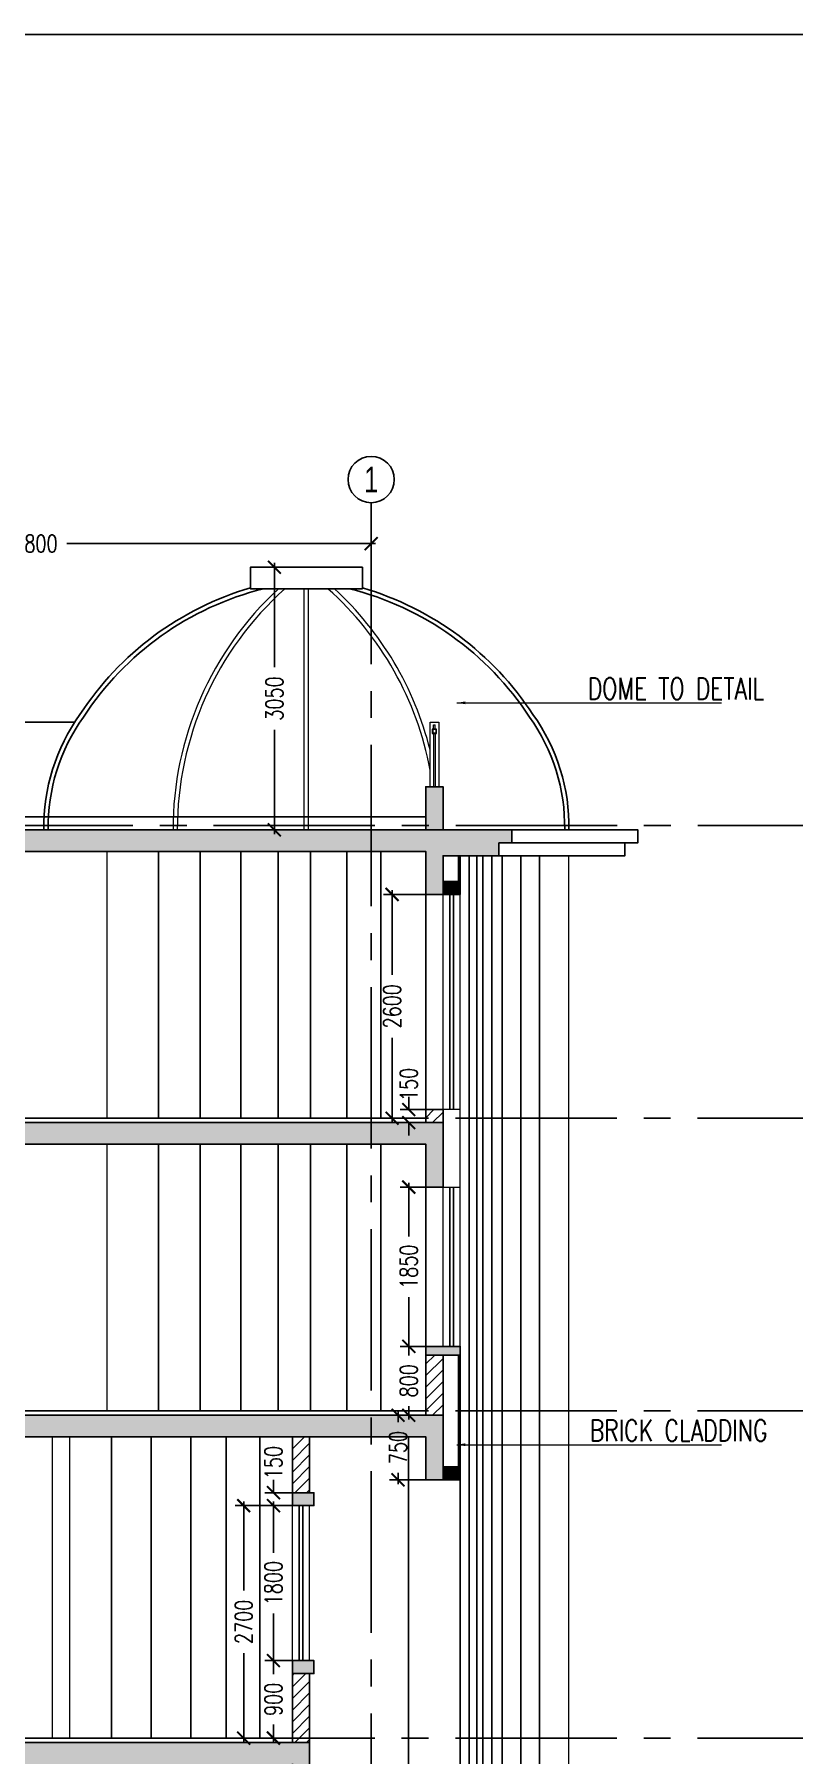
# Model space of a CAD drawing. Extents: x -3644356 to -3532817, y -18707075 to -18638610.
# Drawn here: x -3594839 to -3586019, y -18658591 to -18638610 of the extents above; entities that cross this region are included whole.
import ezdxf
from ezdxf.enums import TextEntityAlignment as Align

# ---------------------------------------------------------------- set-up
doc = ezdxf.new("R2010")
doc.units = 0
doc.header["$LTSCALE"] = 0.5
doc.header["$PDMODE"] = 3
doc.linetypes.add('CENTER2', pattern=[1.125, 0.75, -0.125, 0.125, -0.125])
doc.linetypes.add('CONTINULUS', pattern=[0])
for name, color, linetype, lineweight in [('A- GLAZING', 5, 'Continuous', 9), ('A- LIGHT LINE', 8, 'Continuous', 9), ('A-ELE 03', 3, 'Continuous', 9), ('A-ELE 04', 6, 'Continuous', 9), ('A-PARAPET WALL', 4, 'Continuous', 25), ('A-RAILING', 3, 'Continuous', 9), ('A-WALL HATCH', 8, 'Continuous', 9)]:
    doc.layers.add(name, color=color, linetype=linetype, lineweight=lineweight)
for name, color, linetype in [('A-BEAM AND SLAB', 7, 'Continuous'), ('A-BEAM HATCH', 252, 'Continuous'), ('A-BRICK HATCH', 252, 'Continuous'), ('A-DIMS', 1, 'Continuous'), ('A-ELE 02', 4, 'Continuous'), ('A-GRIDTXT', 1, 'Continuous'), ('A-PODIUM LYT ARCH', 85, 'Continuous'), ('A-SLABS', 1, 'Continuous'), ('A-TXTROOM', 3, 'Continuous'), ('A-WALL', 2, 'Continuous'), ('S-GRID', 252, 'CENTER2')]:
    doc.layers.add(name, color=color, linetype=linetype)
doc.styles.add('ARIAL-GRID', font='arial.ttf', dxfattribs={"width": 0.7, "height": 15})
doc.styles.add('DIM 100', font='romans.shx', dxfattribs={"width": 0.8})
doc.styles.add('ROMANS', font='romans.shx', dxfattribs={"width": 0.75})
doc.dimstyles.new('1_100 MJR', dxfattribs={"dimscale": 100, "dimtxt": 1.75, "dimasz": 1, "dimexe": 1, "dimexo": 0, "dimgap": 0.09, "dimtad": 0, "dimdsep": 46, "dimtxsty": 'DIM 100', "dimblk": 'ARCHTICK', "dimcen": 0.09, "dimdle": 1, "dimclrd": 8, "dimclre": 8, "dimclrt": 256, "dimazin": 0, "dimtfac": 1, "dimtofl": 0, "dimtmove": 1, "dimatfit": 3, "dimfxl": 0, "dimtolj": 1, "dimtzin": 0, "dimlwd": -1, "dimlwe": -1, "dimarcsym": 0})
doc.dimstyles.new('DIMM-100', dxfattribs={"dimscale": 100, "dimtxt": 2, "dimasz": 1.5, "dimexe": 1, "dimexo": 0, "dimgap": 1, "dimtad": 0, "dimdec": 0, "dimzin": 0, "dimdsep": 46, "dimtxsty": 'ROMANS', "dimblk": 'ARCHTICK', "dimcen": 1.5, "dimdle": 0.5, "dimclrd": 8, "dimclre": 8, "dimclrt": 4, "dimazin": 0, "dimtfac": 1, "dimtdec": 0, "dimtix": 1, "dimtofl": 0, "dimtmove": 2, "dimatfit": 3, "dimldrblk": 'DOT', "dimfxl": 0, "dimtolj": 1, "dimtzin": 0, "dimarcsym": 0})

# ---------------------------------------------------------------- blocks, each defined once
blk = doc.blocks.new('_ArchTick')
at = {"color": 0, "linetype": 'ByBlock', "const_width": 0.15}
blk.add_lwpolyline([(-0.5, -0.5), (0.5, 0.5)], dxfattribs=at)
blk = doc.blocks.new('*D44')
at = {"layer": 'Defpoints', "color": 8, "lineweight": -2, "transparency": 16777216}
for p, q in [((-3591679, -18644799), (-3592151, -18644799)), ((-3591654, -18647849), (-3592151, -18647849))]:
    blk.add_line(p, q, dxfattribs=at)
at = {"layer": 'Defpoints', "color": 8, "linetype": 'CONTINULUS', "lineweight": -2, "transparency": 16777216}
for p, q in [((-3592051, -18644749), (-3592051, -18645960)), ((-3592051, -18647899), (-3592051, -18646689))]:
    blk.add_line(p, q, dxfattribs=at)
at = {"layer": 'Defpoints', "color": 0, "transparency": 16777216}
for p in [(-3591679, -18644799), (-3592051, -18647849), (-3591654, -18647849)]:
    blk.add_point(p, dxfattribs=at)
at = {"layer": 'Defpoints', "color": 8, "lineweight": -2, "transparency": 16777216, "xscale": 150, "yscale": 150, "zscale": 150}
for p, rotation in [((-3592051, -18644799), 90), ((-3592051, -18647849), 270)]:
    blk.add_blockref('_ArchTick', p, dxfattribs=dict(at, rotation=rotation))
at = {"layer": 'Defpoints', "color": 4, "transparency": 16777216, "insert": (-3592051, -18646324), "char_height": 200, "attachment_point": 5, "rotation": 90, "style": 'ROMANS'}
blk.add_mtext('\\A1;3050', dxfattribs=at)
blk = doc.blocks.new('_Dot')
at = {"color": 0, "linetype": 'ByBlock', "lineweight": -2}
blk.add_line((-0.5, 0), (-1, 0), dxfattribs=at)
at = {"color": 0, "linetype": 'ByBlock', "const_width": 0.5}
blk.add_lwpolyline([(-0.25, 0, 1), (0.25, 0, 1)], format="xyb", close=True, dxfattribs=at)
blk = doc.blocks.new('*D63')
at = {"layer": 'A-DIMS', "color": 8, "lineweight": -2, "transparency": 16777216}
for p, q in [((-3590292, -18654649), (-3590714, -18654649)), ((-3590614, -18654599), (-3590614, -18654731)), ((-3590292, -18655399), (-3590714, -18655399)), ((-3590614, -18655449), (-3590614, -18655317))]:
    blk.add_line(p, q, dxfattribs=at)
at = {"layer": 'Defpoints', "color": 0, "transparency": 16777216}
for p in [(-3590292, -18654649), (-3590614, -18655399), (-3590292, -18655399)]:
    blk.add_point(p, dxfattribs=at)
at = {"layer": 'A-DIMS', "color": 8, "lineweight": -2, "transparency": 16777216, "xscale": 150, "yscale": 150, "zscale": 150}
for p, rotation in [((-3590614, -18654649), 90), ((-3590614, -18655399), 270)]:
    blk.add_blockref('_ArchTick', p, dxfattribs=dict(at, rotation=rotation))
at = {"layer": 'A-DIMS', "color": 4, "transparency": 16777216, "insert": (-3590614, -18655024), "char_height": 200, "attachment_point": 5, "rotation": 90, "style": 'ROMANS'}
blk.add_mtext('\\A1;750', dxfattribs=at)
blk = doc.blocks.new('*D64')
at = {"layer": 'A-DIMS', "color": 8, "lineweight": -2, "transparency": 16777216}
for p, q in [((-3592062, -18657449), (-3592062, -18657656)), ((-3591842, -18657499), (-3592162, -18657499)), ((-3592062, -18658449), (-3592062, -18658242)), ((-3591842, -18658399), (-3592162, -18658399))]:
    blk.add_line(p, q, dxfattribs=at)
at = {"layer": 'Defpoints', "color": 0, "transparency": 16777216}
for p in [(-3592062, -18657499), (-3591842, -18657499), (-3591842, -18658399)]:
    blk.add_point(p, dxfattribs=at)
at = {"layer": 'A-DIMS', "color": 8, "lineweight": -2, "transparency": 16777216, "xscale": 150, "yscale": 150, "zscale": 150}
for p, rotation in [((-3592062, -18657499), 90), ((-3592062, -18658399), 270)]:
    blk.add_blockref('_ArchTick', p, dxfattribs=dict(at, rotation=rotation))
at = {"layer": 'A-DIMS', "color": 4, "transparency": 16777216, "insert": (-3592062, -18657949), "char_height": 200, "attachment_point": 5, "rotation": 90, "style": 'ROMANS'}
blk.add_mtext('\\A1;900', dxfattribs=at)
blk = doc.blocks.new('*D65')
at = {"layer": 'A-DIMS', "color": 8, "lineweight": -2, "transparency": 16777216}
for p, q in [((-3592062, -18655649), (-3592062, -18656246)), ((-3591842, -18655699), (-3592162, -18655699)), ((-3592062, -18657549), (-3592062, -18656953)), ((-3591842, -18657499), (-3592162, -18657499))]:
    blk.add_line(p, q, dxfattribs=at)
at = {"layer": 'Defpoints', "color": 0, "transparency": 16777216}
for p in [(-3592062, -18655699), (-3591842, -18655699), (-3591842, -18657499)]:
    blk.add_point(p, dxfattribs=at)
at = {"layer": 'A-DIMS', "color": 8, "lineweight": -2, "transparency": 16777216, "xscale": 150, "yscale": 150, "zscale": 150}
for p, rotation in [((-3592062, -18655699), 90), ((-3592062, -18657499), 270)]:
    blk.add_blockref('_ArchTick', p, dxfattribs=dict(at, rotation=rotation))
at = {"layer": 'A-DIMS', "color": 4, "transparency": 16777216, "insert": (-3592062, -18656599), "char_height": 200, "attachment_point": 5, "rotation": 90, "style": 'ROMANS'}
blk.add_mtext('\\A1;1800', dxfattribs=at)
blk = doc.blocks.new('*D66')
at = {"layer": 'A-DIMS', "color": 8, "lineweight": -2, "transparency": 16777216}
for p, q in [((-3592062, -18655549), (-3592062, -18655399)), ((-3591842, -18655549), (-3592162, -18655549)), ((-3591842, -18655699), (-3592162, -18655699)), ((-3592062, -18655699), (-3592062, -18655849))]:
    blk.add_line(p, q, dxfattribs=at)
at = {"layer": 'Defpoints', "color": 0, "transparency": 16777216}
for p in [(-3591842, -18655549), (-3592062, -18655699), (-3591842, -18655699)]:
    blk.add_point(p, dxfattribs=at)
at = {"layer": 'A-DIMS', "color": 8, "lineweight": -2, "transparency": 16777216, "xscale": 150, "yscale": 150, "zscale": 150}
for p, rotation in [((-3592062, -18655549), 270), ((-3592062, -18655699), 90)]:
    blk.add_blockref('_ArchTick', p, dxfattribs=dict(at, rotation=rotation))
at = {"layer": 'A-DIMS', "color": 4, "transparency": 16777216, "insert": (-3592062, -18655199), "char_height": 200, "attachment_point": 5, "rotation": 90, "style": 'ROMANS'}
blk.add_mtext('\\A1;150', dxfattribs=at)
blk = doc.blocks.new('*D67')
at = {"layer": 'A-DIMS', "color": 8, "lineweight": -2, "transparency": 16777216}
for p, q in [((-3592408, -18655649), (-3592408, -18656685)), ((-3591842, -18655699), (-3592508, -18655699)), ((-3592408, -18658449), (-3592408, -18657414)), ((-3591842, -18658399), (-3592508, -18658399))]:
    blk.add_line(p, q, dxfattribs=at)
at = {"layer": 'Defpoints', "color": 0, "transparency": 16777216}
for p in [(-3591842, -18655699), (-3592408, -18658399), (-3591842, -18658399)]:
    blk.add_point(p, dxfattribs=at)
at = {"layer": 'A-DIMS', "color": 8, "lineweight": -2, "transparency": 16777216, "xscale": 150, "yscale": 150, "zscale": 150}
for p, rotation in [((-3592408, -18655699), 90), ((-3592408, -18658399), 270)]:
    blk.add_blockref('_ArchTick', p, dxfattribs=dict(at, rotation=rotation))
at = {"layer": 'A-DIMS', "color": 4, "transparency": 16777216, "insert": (-3592408, -18657049), "char_height": 200, "attachment_point": 5, "rotation": 90, "style": 'ROMANS'}
blk.add_mtext('\\A1;2700', dxfattribs=at)
blk = doc.blocks.new('*D71')
at = {"layer": 'A-DIMS', "color": 8, "lineweight": -2, "transparency": 16777216}
for p, q in [((-3590292, -18653849), (-3590590, -18653849)), ((-3590490, -18653799), (-3590490, -18653956)), ((-3590292, -18654649), (-3590590, -18654649)), ((-3590490, -18654699), (-3590490, -18654542))]:
    blk.add_line(p, q, dxfattribs=at)
at = {"layer": 'Defpoints', "color": 0, "transparency": 16777216}
for p in [(-3590490, -18653849), (-3590292, -18653849), (-3590292, -18654649)]:
    blk.add_point(p, dxfattribs=at)
at = {"layer": 'A-DIMS', "color": 8, "lineweight": -2, "transparency": 16777216, "xscale": 150, "yscale": 150, "zscale": 150}
for p, rotation in [((-3590490, -18653849), 90), ((-3590490, -18654649), 270)]:
    blk.add_blockref('_ArchTick', p, dxfattribs=dict(at, rotation=rotation))
at = {"layer": 'A-DIMS', "color": 4, "transparency": 16777216, "insert": (-3590490, -18654249), "char_height": 200, "attachment_point": 5, "rotation": 90, "style": 'ROMANS'}
blk.add_mtext('\\A1;800', dxfattribs=at)
blk = doc.blocks.new('*D72')
at = {"layer": 'A-DIMS', "color": 8, "lineweight": -2, "transparency": 16777216}
for p, q in [((-3590292, -18651999), (-3590590, -18651999)), ((-3590490, -18651949), (-3590490, -18652571)), ((-3590490, -18653899), (-3590490, -18653278)), ((-3590292, -18653849), (-3590590, -18653849))]:
    blk.add_line(p, q, dxfattribs=at)
at = {"layer": 'Defpoints', "color": 0, "transparency": 16777216}
for p in [(-3590490, -18651999), (-3590292, -18651999), (-3590292, -18653849)]:
    blk.add_point(p, dxfattribs=at)
at = {"layer": 'A-DIMS', "color": 8, "lineweight": -2, "transparency": 16777216, "xscale": 150, "yscale": 150, "zscale": 150}
for p, rotation in [((-3590490, -18651999), 90), ((-3590490, -18653849), 270)]:
    blk.add_blockref('_ArchTick', p, dxfattribs=dict(at, rotation=rotation))
at = {"layer": 'A-DIMS', "color": 4, "transparency": 16777216, "insert": (-3590490, -18652924), "char_height": 200, "attachment_point": 5, "rotation": 90, "style": 'ROMANS'}
blk.add_mtext('\\A1;1850', dxfattribs=at)
blk = doc.blocks.new('*D73')
at = {"layer": 'A-DIMS', "color": 8, "lineweight": -2, "transparency": 16777216}
for p, q in [((-3590490, -18651099), (-3590490, -18650949)), ((-3590292, -18651099), (-3590590, -18651099)), ((-3590292, -18651249), (-3590590, -18651249)), ((-3590490, -18651249), (-3590490, -18651399))]:
    blk.add_line(p, q, dxfattribs=at)
at = {"layer": 'Defpoints', "color": 0, "transparency": 16777216}
for p in [(-3590490, -18651099), (-3590292, -18651099), (-3590292, -18651249)]:
    blk.add_point(p, dxfattribs=at)
at = {"layer": 'A-DIMS', "color": 8, "lineweight": -2, "transparency": 16777216, "xscale": 150, "yscale": 150, "zscale": 150}
for p, rotation in [((-3590490, -18651099), 270), ((-3590490, -18651249), 90)]:
    blk.add_blockref('_ArchTick', p, dxfattribs=dict(at, rotation=rotation))
at = {"layer": 'A-DIMS', "color": 4, "transparency": 16777216, "insert": (-3590490, -18650806), "char_height": 200, "attachment_point": 5, "rotation": 90, "style": 'ROMANS'}
blk.add_mtext('\\A1;150', dxfattribs=at)
blk = doc.blocks.new('*D74')
at = {"layer": 'A-DIMS', "color": 8, "lineweight": -2, "transparency": 16777216}
for p, q in [((-3590292, -18648599), (-3590784, -18648599)), ((-3590684, -18648549), (-3590684, -18649535)), ((-3590684, -18651249), (-3590684, -18650264)), ((-3590292, -18651199), (-3590784, -18651199))]:
    blk.add_line(p, q, dxfattribs=at)
at = {"layer": 'Defpoints', "color": 0, "transparency": 16777216}
for p in [(-3590684, -18648599), (-3590292, -18648599), (-3590292, -18651199)]:
    blk.add_point(p, dxfattribs=at)
at = {"layer": 'A-DIMS', "color": 8, "lineweight": -2, "transparency": 16777216, "xscale": 150, "yscale": 150, "zscale": 150}
for p, rotation in [((-3590684, -18648599), 90), ((-3590684, -18651199), 270)]:
    blk.add_blockref('_ArchTick', p, dxfattribs=dict(at, rotation=rotation))
at = {"layer": 'A-DIMS', "color": 4, "transparency": 16777216, "insert": (-3590684, -18649899), "char_height": 200, "attachment_point": 5, "rotation": 90, "style": 'ROMANS'}
blk.add_mtext('\\A1;2600', dxfattribs=at)
blk = doc.blocks.new('GRNO')
at = {"layer": 'A-GRIDTXT', "color": 8}
blk.add_circle((0, 0), 450, dxfattribs=at)
at = {"layer": 'A-GRIDTXT', "style": 'ARIAL-GRID', "width": 0.7}
blk.add_attdef('01', text='', height=350, dxfattribs=at).set_placement((0, 0), align=Align.MIDDLE_CENTER)
blk = doc.blocks.new('*D132')
at = {"layer": 'A-BEAM AND SLAB', "color": 8, "lineweight": -2, "transparency": 16777216}
for p, q in [((-3598727, -18644337), (-3598727, -18644624)), ((-3590927, -18644337), (-3590927, -18644624))]:
    blk.add_line(p, q, dxfattribs=at)
at = {"layer": 'A-BEAM AND SLAB', "color": 8, "linetype": 'CONTINULUS', "lineweight": -2, "transparency": 16777216}
for p, q in [((-3598777, -18644524), (-3595191, -18644524)), ((-3590877, -18644524), (-3594463, -18644524))]:
    blk.add_line(p, q, dxfattribs=at)
at = {"layer": 'Defpoints', "color": 0, "transparency": 16777216}
for p in [(-3598727, -18644337), (-3590927, -18644337), (-3590927, -18644524)]:
    blk.add_point(p, dxfattribs=at)
at = {"layer": 'A-BEAM AND SLAB', "color": 8, "lineweight": -2, "transparency": 16777216, "xscale": 150, "yscale": 150, "zscale": 150, "rotation": 180}
blk.add_blockref('_ArchTick', (-3598727, -18644524), dxfattribs=at)
at = {"layer": 'A-BEAM AND SLAB', "color": 8, "lineweight": -2, "transparency": 16777216, "xscale": 150, "yscale": 150, "zscale": 150}
blk.add_blockref('_ArchTick', (-3590927, -18644524), dxfattribs=at)
at = {"layer": 'A-BEAM AND SLAB', "color": 4, "transparency": 16777216, "insert": (-3594827, -18644524), "char_height": 200, "attachment_point": 5, "style": 'ROMANS'}
blk.add_mtext('\\A1;7800', dxfattribs=at)

msp = doc.modelspace()

# ---------------------------------------------------------------- hatches: boundary and pattern name
at = {"layer": 'A-BEAM HATCH'}
h = msp.add_hatch(color=256, dxfattribs=at)
h.dxf.hatch_style = 1
h.paths.add_polyline_path([(-3590091.8, -18647349.2), (-3590291.8, -18647349.2), (-3590291.8, -18647849.2), (-3590091.8, -18647849.2)])
h = msp.add_hatch(color=256, dxfattribs=at)
h.dxf.hatch_style = 1
h.paths.add_polyline_path([(-3614627.1, -18647849.2), (-3619627.1, -18647849.2), (-3626127.1, -18647849.2), (-3626127.1, -18647999.2), (-3625327.1, -18647999.2), (-3625327.1, -18648599.2), (-3625127.1, -18648599.2), (-3625127.1, -18648099.2), (-3615027.1, -18648099.2), (-3615027.1, -18648599.2), (-3614827.1, -18648599.2), (-3614827.1, -18648099.2), (-3614627.1, -18648099.2)])
h.paths.add_polyline_path([(-3590091.8, -18647849.2), (-3591841.8, -18647849.2), (-3607127.1, -18647849.2), (-3607127.1, -18648099.2), (-3606927.1, -18648099.2), (-3606927.1, -18648599.2), (-3606727.1, -18648599.2), (-3606727.1, -18648099.2), (-3590291.8, -18648099.2), (-3590291.8, -18648599.2), (-3590091.8, -18648599.2)])
h = msp.add_hatch(color=256, dxfattribs=at)
h.dxf.hatch_style = 1
h.paths.add_polyline_path([(-3589441.8, -18647999.2), (-3589291.8, -18647999.2), (-3589291.8, -18647849.2), (-3590091.8, -18647849.2), (-3590091.8, -18648149.2), (-3589441.8, -18648149.2)])
h = msp.add_hatch(color=256, dxfattribs=at)
h.dxf.hatch_style = 1
h.paths.add_polyline_path([(-3589891.8, -18648449.2), (-3590091.8, -18648449.2), (-3590091.8, -18648599.2), (-3589891.8, -18648599.2)])
h = msp.add_hatch(color=256, dxfattribs=at)
h.dxf.hatch_style = 1
h.paths.add_polyline_path([(-3614627.1, -18651249.2), (-3619627.1, -18651249.2), (-3625327.1, -18651249.2), (-3625327.1, -18651999.2), (-3625127.1, -18651999.2), (-3625127.1, -18651499.2), (-3615027.1, -18651499.2), (-3615027.1, -18651999.2), (-3614827.1, -18651999.2), (-3614827.1, -18651499.2), (-3614627.1, -18651499.2)])
h.paths.add_polyline_path([(-3590091.8, -18651249.2), (-3591841.8, -18651249.2), (-3607127.1, -18651249.2), (-3607127.1, -18651499.2), (-3606927.1, -18651499.2), (-3606927.1, -18651999.2), (-3606727.1, -18651999.2), (-3606727.1, -18651499.2), (-3590291.8, -18651499.2), (-3590291.8, -18651999.2), (-3590091.8, -18651999.2)])
h = msp.add_hatch(color=256, dxfattribs=at)
h.dxf.hatch_style = 1
h.paths.add_polyline_path([(-3589891.8, -18653849.2), (-3590291.8, -18653849.2), (-3590291.8, -18653949.2), (-3589891.8, -18653949.2)])
h = msp.add_hatch(color=256, dxfattribs=at)
h.dxf.hatch_style = 1
h.paths.add_polyline_path([(-3614627.1, -18654649.2), (-3619627.1, -18654649.2), (-3625327.1, -18654649.2), (-3625327.1, -18655399.2), (-3625127.1, -18655399.2), (-3625127.1, -18654899.2), (-3615027.1, -18654899.2), (-3615027.1, -18655399.2), (-3614827.1, -18655399.2), (-3614827.1, -18654899.2), (-3614627.1, -18654899.2)])
h.paths.add_polyline_path([(-3590091.8, -18654649.2), (-3591841.8, -18654649.2), (-3607127.1, -18654649.2), (-3607127.1, -18654899.2), (-3606927.1, -18654899.2), (-3606927.1, -18655399.2), (-3606727.1, -18655399.2), (-3606727.1, -18654899.2), (-3590291.8, -18654899.2), (-3590291.8, -18655399.2), (-3590091.8, -18655399.2)])
h = msp.add_hatch(color=256, dxfattribs=at)
h.dxf.hatch_style = 1
h.paths.add_polyline_path([(-3589891.8, -18655249.2), (-3590091.8, -18655249.2), (-3590091.8, -18655399.2), (-3589891.8, -18655399.2)])
h = msp.add_hatch(color=256, dxfattribs=at)
h.dxf.hatch_style = 1
h.paths.add_polyline_path([(-3591591.8, -18655549.2), (-3591841.8, -18655549.2), (-3591841.8, -18655699.2), (-3591591.8, -18655699.2)])
h = msp.add_hatch(color=256, dxfattribs=at)
h.dxf.hatch_style = 1
h.paths.add_polyline_path([(-3591591.8, -18657499.2), (-3591841.8, -18657499.2), (-3591841.8, -18657649.2), (-3591591.8, -18657649.2)])
h = msp.add_hatch(color=256, dxfattribs=at)
h.dxf.hatch_style = 1
h.paths.add_polyline_path([(-3614627.1, -18658449.2), (-3619627.1, -18658449.2), (-3619827.1, -18658449.2), (-3619827.1, -18658749.2), (-3625127.1, -18658749.2), (-3625127.1, -18658449.2), (-3625327.1, -18658449.2), (-3625327.1, -18659199.2), (-3625127.1, -18659199.2), (-3625127.1, -18658949.2), (-3619827.1, -18658949.2), (-3619827.1, -18659049.2), (-3619627.1, -18659049.2), (-3619627.1, -18658699.2), (-3615027.1, -18658699.2), (-3615027.1, -18659199.2), (-3614827.1, -18659199.2), (-3614827.1, -18658699.2), (-3614627.1, -18658699.2)])
h.paths.add_polyline_path([(-3591641.8, -18658449.2), (-3591841.8, -18658449.2), (-3607127.1, -18658449.2), (-3607127.1, -18658699.2), (-3606927.1, -18658699.2), (-3606927.1, -18659199.2), (-3606727.1, -18659199.2), (-3606727.1, -18658699.2), (-3591841.8, -18658699.2), (-3591841.8, -18659199.2), (-3591641.8, -18659199.2)])
at = {"layer": 'A-WALL HATCH'}
h = msp.add_hatch(dxfattribs=at)
h.set_pattern_fill('ANSI31', color=256, scale=30, angle=180)
h.set_pattern_definition([(225, (1550, -4e-09), (67.3519209, -67.3519209), [])])
h.paths.add_polyline_path([(-3590091.8, -18651099.2), (-3590291.8, -18651099.2), (-3590291.8, -18651249.2), (-3590091.8, -18651249.2)])
h = msp.add_hatch(dxfattribs=at)
h.set_pattern_fill('ANSI31', color=256, scale=30, angle=180)
h.set_pattern_definition([(225, (1550, -3400), (67.3519209, -67.3519209), [])])
h.paths.add_polyline_path([(-3590091.8, -18653949.2), (-3590291.8, -18653949.2), (-3590291.8, -18654649.2), (-3590091.8, -18654649.2)])
h = msp.add_hatch(dxfattribs=at)
h.set_pattern_fill('ANSI31', color=256, scale=30, angle=180)
h.set_pattern_definition([(225, (0, 4100), (67.3519209, -67.3519209), [])])
h.paths.add_polyline_path([(-3591641.8, -18654899.2), (-3591841.8, -18654899.2), (-3591841.8, -18655549.2), (-3591641.8, -18655549.2)])
h = msp.add_hatch(dxfattribs=at)
h.set_pattern_fill('ANSI31', color=256, scale=30, angle=180)
h.set_pattern_definition([(225, (0, 1200), (67.3519209, -67.3519209), [])])
h.paths.add_polyline_path([(-3591641.8, -18657649.2), (-3591841.8, -18657649.2), (-3591841.8, -18658449.2), (-3591641.8, -18658449.2)])

# ---------------------------------------------------------------- linework, layer by layer
at = {"layer": 'A- GLAZING'}
for p, q in [((-3590091.8, -18653849.2), (-3590091.8, -18648599.2)), ((-3589891.8, -18653849.2), (-3589891.8, -18648599.2)), ((-3591841.8, -18657499.2), (-3591841.8, -18655699.2)), ((-3591641.8, -18657499.2), (-3591641.8, -18655699.2))]:
    msp.add_line(p, q, dxfattribs=at)
msp.add_lwpolyline([(-3589891.8, -18651099.2), (-3590091.8, -18651099.2), (-3590091.8, -18651999.2), (-3589891.8, -18651999.2)], close=True, dxfattribs=at)
at = {"layer": 'A-BEAM AND SLAB'}
for points in [[(-3590091.8, -18647849.2), (-3590091.8, -18647349.2), (-3590291.8, -18647349.2), (-3590291.8, -18647849.2)], [(-3606927.1, -18648099.2), (-3607127.1, -18648099.2), (-3607127.1, -18647849.2), (-3591641.8, -18647849.2)], [(-3591841.8, -18647849.2), (-3590291.8, -18647849.2)], [(-3589441.8, -18647999.2), (-3589291.8, -18647999.2), (-3589291.8, -18647849.2), (-3590091.8, -18647849.2)], [(-3589441.8, -18647999.2), (-3589441.8, -18648149.2), (-3590091.8, -18648149.2)], [(-3590091.8, -18648599.2), (-3590091.8, -18648599.2), (-3590291.8, -18648599.2), (-3590291.8, -18648099.2), (-3606727.1, -18648099.2)], [(-3590091.8, -18648149.2), (-3590091.8, -18648449.2)], [(-3606927.1, -18651499.2), (-3607127.1, -18651499.2), (-3607127.1, -18651249.2), (-3591641.8, -18651249.2)], [(-3591841.8, -18651249.2), (-3590091.8, -18651249.2), (-3590091.8, -18651999.2), (-3590291.8, -18651999.2), (-3590291.8, -18651499.2), (-3606727.1, -18651499.2)], [(-3606927.1, -18654899.2), (-3607127.1, -18654899.2), (-3607127.1, -18654649.2), (-3591641.8, -18654649.2)], [(-3591841.8, -18654649.2), (-3590091.8, -18654649.2), (-3590091.8, -18655399.2), (-3590291.8, -18655399.2), (-3590291.8, -18654899.2), (-3606727.1, -18654899.2)], [(-3590091.8, -18655399.2), (-3589891.8, -18655399.2), (-3589891.8, -18655249.2), (-3590091.8, -18655249.2)], [(-3606927.1, -18658699.2), (-3607127.1, -18658699.2), (-3607127.1, -18658449.2), (-3591641.8, -18658449.2), (-3591641.8, -18658699.2)], [(-3591841.8, -18658699.2), (-3591841.8, -18659199.2), (-3591641.8, -18659199.2), (-3591641.8, -18658449.2), (-3591841.8, -18658449.2)]]:
    msp.add_lwpolyline(points, dxfattribs=at)
for points in [[(-3590091.8, -18648599.2), (-3589891.8, -18648599.2), (-3589891.8, -18648449.2), (-3590091.8, -18648449.2)], [(-3590291.8, -18653949.2), (-3589891.8, -18653949.2), (-3589891.8, -18653849.2), (-3590291.8, -18653849.2)], [(-3591841.8, -18655699.2), (-3591591.8, -18655699.2), (-3591591.8, -18655549.2), (-3591841.8, -18655549.2)], [(-3591841.8, -18657649.2), (-3591591.8, -18657649.2), (-3591591.8, -18657499.2), (-3591841.8, -18657499.2)]]:
    msp.add_lwpolyline(points, close=True, dxfattribs=at)
at = {"layer": 'A-BRICK HATCH'}
msp.add_lwpolyline([(-3644356.4, -18638609.7), (-3532816.8, -18638609.7), (-3532816.8, -18707074.6), (-3644356.4, -18707074.6)], close=True, dxfattribs=at)
at = {"layer": 'A-DIMS'}
for p, q in [((-3590291.8, -18651099.2), (-3590291.8, -18648599.2)), ((-3590291.8, -18651999.2), (-3590291.8, -18653849.2))]:
    msp.add_line(p, q, dxfattribs=at)
at = {"layer": 'A-ELE 02', "color": 8}
for p, q in [((-3593396.6, -18651199.2), (-3593396.6, -18648099.2)), ((-3592912.2, -18651199.2), (-3592912.2, -18648099.2)), ((-3592440.2, -18651199.2), (-3592440.2, -18648099.2)), ((-3592005.5, -18651199.2), (-3592005.5, -18648099.2)), ((-3591632.8, -18651199.2), (-3591632.8, -18648099.2)), ((-3591210.5, -18651199.2), (-3591210.5, -18648099.2)), ((-3590813, -18651199.2), (-3590813, -18648099.2)), ((-3589788.8, -18648149.2), (-3589788.8, -18660499.2)), ((-3589699.8, -18648149.2), (-3589699.8, -18660499.2)), ((-3589629.8, -18648149.2), (-3589629.8, -18660499.2)), ((-3589523.8, -18648149.2), (-3589523.8, -18662349.2)), ((-3589405.8, -18648149.2), (-3589405.8, -18662349.2)), ((-3589188.8, -18648149.2), (-3589188.8, -18662349.2)), ((-3588971.8, -18648149.2), (-3588971.8, -18662349.2)), ((-3593396.6, -18654599.2), (-3593396.6, -18651499.2)), ((-3592912.2, -18654599.2), (-3592912.2, -18651499.2)), ((-3592440.2, -18654599.2), (-3592440.2, -18651499.2)), ((-3592005.5, -18654599.2), (-3592005.5, -18651499.2)), ((-3591632.8, -18654599.2), (-3591632.8, -18651499.2)), ((-3591210.5, -18654599.2), (-3591210.5, -18651499.2)), ((-3590813, -18654599.2), (-3590813, -18651499.2)), ((-3593943.2, -18658399.2), (-3593943.2, -18654899.2)), ((-3593482.9, -18658399.2), (-3593482.9, -18654899.2)), ((-3593022.5, -18658399.2), (-3593022.5, -18654899.2)), ((-3592612.4, -18658399.2), (-3592612.4, -18654899.2)), ((-3592219, -18658399.2), (-3592219, -18654899.2))]:
    msp.add_line(p, q, dxfattribs=at)
at = {"layer": 'A-ELE 02'}
for p, q in [((-3590491.8, -18660499.2), (-3590491.8, -18654899.2)), ((-3589891.8, -18660499.2), (-3589891.8, -18655399.2))]:
    msp.add_line(p, q, dxfattribs=at)
at = {"layer": 'A-ELE 03'}
for p, q in [((-3593992.8, -18651199.2), (-3593992.8, -18648099.2)), ((-3593992.8, -18654599.2), (-3593992.8, -18651499.2)), ((-3594628.7, -18658399.2), (-3594628.7, -18654899.2)), ((-3594428.7, -18658399.2), (-3594428.7, -18654899.2))]:
    msp.add_line(p, q, dxfattribs=at)
at = {"layer": 'A-ELE 04', "color": 8}
for p, q in [((-3591703.7, -18647849.2), (-3591703.7, -18645049.2)), ((-3591653.7, -18647849.2), (-3591653.7, -18645049.2))]:
    msp.add_line(p, q, dxfattribs=at)
at = {"layer": 'A-ELE 04'}
msp.add_line((-3588628.7, -18662349.2), (-3588628.7, -18648149.2), dxfattribs=at)
at = {"layer": 'A-ELE 04', "color": 8}
for centre, radius, start, end in [((-3589436.7, -18647840.8), 3792, 132.59476, 180.12997), ((-3589436.7, -18647840.8), 3742, 131.75533, 180.12997), ((-3593920.6, -18647840.8), 3742, 10.54412, 48.24467), ((-3593920.6, -18647840.8), 3792, 14.03418, 47.40524)]:
    msp.add_arc(centre, radius, start, end, dxfattribs=at)
at = {"layer": 'A-PARAPET WALL', "color": 3}
for p, q in [((-3592178.7, -18645049.2), (-3591678.7, -18645049.2)), ((-3596127.1, -18646599.2), (-3594370.5, -18646599.2))]:
    msp.add_line(p, q, dxfattribs=at)
at = {"layer": 'A-PARAPET WALL'}
for p, q in [((-3590011.8, -18651099.2), (-3590011.8, -18648599.2)), ((-3589971.8, -18651099.2), (-3589971.8, -18648599.2)), ((-3590011.8, -18653849.2), (-3590011.8, -18651999.2)), ((-3589971.8, -18653849.2), (-3589971.8, -18651999.2)), ((-3591761.8, -18657499.2), (-3591761.8, -18655699.2)), ((-3591721.8, -18657499.2), (-3591721.8, -18655699.2))]:
    msp.add_line(p, q, dxfattribs=at)
at = {"layer": 'A-PARAPET WALL', "color": 3}
msp.add_lwpolyline([(-3591028.7, -18644799.2), (-3592328.7, -18644799.2), (-3592328.7, -18645049.2), (-3591028.7, -18645049.2)], close=True, dxfattribs=at)
for points in [[(-3594728.7, -18647849.2, -0.1611312), (-3594310.3, -18646510.9, -0.1790083), (-3592328.7, -18645038.1)], [(-3588628.7, -18647849.2, 0.1611312), (-3589047, -18646510.9, 0.1790083), (-3591028.7, -18645038.1)]]:
    msp.add_lwpolyline(points, format="xyb", dxfattribs=at)
msp.add_lwpolyline([(-3594269, -18646539.2, -0.1894694), (-3592178.7, -18645049.2), (-3591178.7, -18645049.2, -0.1894694), (-3589088.3, -18646539.2, -0.1613607), (-3588678.7, -18647849.2), (-3594678.7, -18647849.2, -0.1613607)], format="xyb", close=True, dxfattribs=at)
at = {"layer": 'A-RAILING', "color": 1}
for p, q in [((-3590201.8, -18646679.2), (-3590201.8, -18646629.2)), ((-3590201.8, -18646629.2), (-3590181.8, -18646629.2)), ((-3590181.8, -18646679.2), (-3590181.8, -18646629.2)), ((-3590201.8, -18646729.2), (-3590201.8, -18647349.2)), ((-3590181.8, -18646729.2), (-3590181.8, -18647349.2))]:
    msp.add_line(p, q, dxfattribs=at)
at = {"layer": 'A-RAILING'}
msp.add_lwpolyline([(-3590241.8, -18647349.2), (-3590241.8, -18646599.2), (-3590141.8, -18646599.2), (-3590141.8, -18647349.2)], dxfattribs=at)
at = {"layer": 'A-RAILING', "color": 4}
for points in [[(-3590216.8, -18646729.2), (-3590166.8, -18646729.2), (-3590166.8, -18646679.2), (-3590216.8, -18646679.2)], [(-3590211.8, -18646724.2), (-3590171.8, -18646724.2), (-3590171.8, -18646684.2), (-3590211.8, -18646684.2)]]:
    msp.add_lwpolyline(points, close=True, dxfattribs=at)
at = {"layer": 'A-SLABS'}
for p, q in [((-3590291.8, -18647699.2), (-3606927.1, -18647699.2)), ((-3590291.8, -18651199.2), (-3600627.1, -18651199.2)), ((-3590291.8, -18654599.2), (-3600627.1, -18654599.2)), ((-3591841.8, -18658399.2), (-3603491.8, -18658399.2))]:
    msp.add_line(p, q, dxfattribs=at)
for points in [[(-3589291.8, -18647849.2), (-3587828.7, -18647849.2), (-3587828.7, -18647999.2), (-3589291.8, -18647999.2)], [(-3589441.8, -18647999.2), (-3587978.7, -18647999.2), (-3587978.7, -18648149.2), (-3589441.8, -18648149.2)]]:
    msp.add_lwpolyline(points, dxfattribs=at)
at = {"layer": 'A-WALL'}
for p, q in [((-3589911.8, -18648149.2), (-3589911.8, -18648449.2)), ((-3591841.8, -18655549.2), (-3591841.8, -18654899.2)), ((-3591641.8, -18655549.2), (-3591641.8, -18654899.2)), ((-3591841.8, -18658449.2), (-3591841.8, -18657599.2)), ((-3591641.8, -18658449.2), (-3591641.8, -18657649.2))]:
    msp.add_line(p, q, dxfattribs=at)
for points in [[(-3589891.8, -18648449.2), (-3590091.8, -18648449.2), (-3590091.8, -18648149.2), (-3589891.8, -18648149.2)], [(-3590091.8, -18651249.2), (-3590291.8, -18651249.2), (-3590291.8, -18651099.2), (-3590091.8, -18651099.2)], [(-3590091.8, -18654649.2), (-3590291.8, -18654649.2), (-3590291.8, -18653949.2), (-3590091.8, -18653949.2)], [(-3589891.8, -18655249.2), (-3590091.8, -18655249.2), (-3590091.8, -18653949.2), (-3589891.8, -18653949.2)]]:
    msp.add_lwpolyline(points, close=True, dxfattribs=at)
msp.add_lwpolyline([(-3590091.8, -18653949.2), (-3589911.8, -18653949.2), (-3589911.8, -18655249.2), (-3590091.8, -18655249.2), (-3590091.8, -18655229.2)], dxfattribs=at)
at = {"layer": 'S-GRID', "ltscale": 5000}
for p, q in [((-3590926.8, -18644049.9), (-3590926.8, -18668627.3)), ((-3634944.9, -18647799.2), (-3580060.6, -18647799.2)), ((-3634948.4, -18651199.2), (-3580064.2, -18651199.2)), ((-3634948.4, -18654599.2), (-3580064.2, -18654599.2)), ((-3634948.4, -18658399.2), (-3580064.2, -18658399.2))]:
    msp.add_line(p, q, dxfattribs=at)

# ---------------------------------------------------------------- block references
at = {"layer": 'A-PODIUM LYT ARCH'}
ref = msp.add_blockref('GRNO', (-3590926.8, -18643780.9), dxfattribs=dict(at, xscale=0.5979073243647235, yscale=0.5979073243647235, zscale=0.5979073243647235))
ref.add_attrib('01', '1', dxfattribs={"layer": 'A-GRIDTXT', "height": 299, "style": 'ARIAL-GRID', "width": 0.7}).set_placement((-3590926.8, -18643780.9), align=Align.MIDDLE_CENTER)

# ---------------------------------------------------------------- texts
at = {"layer": 'A-TXTROOM', "char_height": 250.282, "width": 3684.893, "attachment_point": 1, "style": 'ROMANS'}
for s, insert in [('\\pi680.42;DOME TO DETAIL', (-3589092.3, -18646083.5)), ('\\pi702.77;BRICK CLADDING', (-3589092.3, -18654701.1))]:
    msp.add_mtext(s, dxfattribs=dict(at, insert=insert))

# ---------------------------------------------------------------- dimensions: what is measured, and where the dimension line sits
at = {"layer": 'A-BEAM AND SLAB'}
dim = msp.add_linear_dim(base=(-3590926.8, -18644524.3), p1=(-3598727.1, -18644337.1), p2=(-3590926.8, -18644337.1), dimstyle='DIMM-100', dxfattribs=at)
dim.commit()
dim.dimension.update_dxf_attribs({"geometry": '*D132', "text_midpoint": (-3594826.9, -18644524.3)})
at = {"layer": 'A-DIMS'}
for base, p1, p2, picture, middle in [((-3590683.9, -18648599.2), (-3590291.8, -18651199.2), (-3590291.8, -18648599.2), '*D74', (-3590683.9, -18649899.2)), ((-3590490.1, -18651999.2), (-3590291.8, -18653849.2), (-3590291.8, -18651999.2), '*D72', (-3590490.1, -18652924.2)), ((-3590490.1, -18653849.2), (-3590291.8, -18654649.2), (-3590291.8, -18653849.2), '*D71', (-3590490.1, -18654249.2)), ((-3592408.2, -18658399.2), (-3591841.8, -18655699.2), (-3591841.8, -18658399.2), '*D67', (-3592408.2, -18657049.2)), ((-3592062, -18655699.2), (-3591841.8, -18657499.2), (-3591841.8, -18655699.2), '*D65', (-3592062, -18656599.2)), ((-3592062, -18657499.2), (-3591841.8, -18658399.2), (-3591841.8, -18657499.2), '*D64', (-3592062, -18657949.2))]:
    dim = msp.add_linear_dim(base=base, p1=p1, p2=p2, angle=90, dimstyle='DIMM-100', dxfattribs=at)
    dim.commit()
    dim.dimension.update_dxf_attribs({"geometry": picture, "text_midpoint": middle})
for base, p1, p2, picture, middle in [((-3590490.1, -18651099.2), (-3590291.8, -18651249.2), (-3590291.8, -18651099.2), '*D73', (-3590490.1, -18650805.8)), ((-3590614, -18655399.2), (-3590291.8, -18654649.2), (-3590291.8, -18655399.2), '*D63', (-3590614, -18655024.2)), ((-3592062, -18655699.2), (-3591841.8, -18655549.2), (-3591841.8, -18655699.2), '*D66', (-3592062, -18655199.1))]:
    dim = msp.add_linear_dim(base=base, p1=p1, p2=p2, angle=90, dimstyle='DIMM-100', dxfattribs=at)
    dim.commit()
    dim.dimension.update_dxf_attribs({"geometry": picture, "text_midpoint": middle, "dimtype": 128})
at = {"layer": 'Defpoints'}
dim = msp.add_linear_dim(base=(-3592051.1, -18647849.2), p1=(-3591678.7, -18644799.2), p2=(-3591653.7, -18647849.2), angle=90, dimstyle='DIMM-100', dxfattribs=at)
dim.commit()
dim.dimension.update_dxf_attribs({"geometry": '*D44', "text_midpoint": (-3592051.1, -18646324.2)})

# ---------------------------------------------------------------- leaders
at = {"layer": 'A- LIGHT LINE'}
for points in [[(-3589931, -18646374, 0), (-3586855.7, -18646374, 0)], [(-3589931, -18654991.6, 0), (-3586855.7, -18654991.6, 0)]]:
    msp.add_leader(points, dimstyle='1_100 MJR', dxfattribs=at)

doc.saveas('drawing.dxf')
